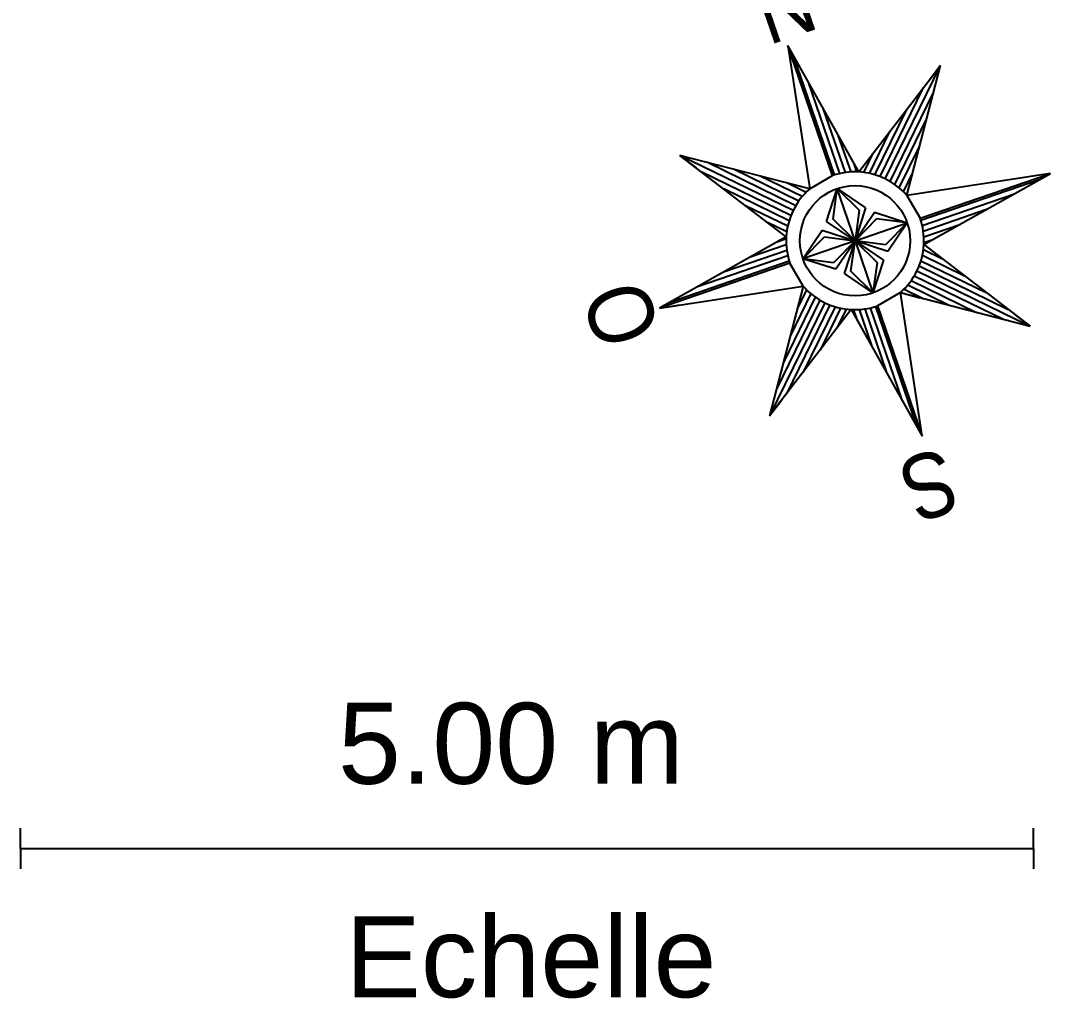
# Model space of a CAD drawing. Header units: millimetres. Extents: x 2331 to 2518, y 1657 to 1762.
# Drawn here: x 2444.82 to 2449.9, y 1676.65 to 1681.47 of the extents above; entities that cross this region are included whole.
import ezdxf

# ---------------------------------------------------------------- set-up
doc = ezdxf.new("R2010")
doc.units = ezdxf.units.MM
doc.linetypes.add('PTS_EXT', pattern=[999999, 0, -999999])
doc.layers.add('Texte', color=7, linetype='Continuous')
doc.styles.get("Standard").update_dxf_attribs({"font": 'arial.ttf'})

msp = doc.modelspace()

# ---------------------------------------------------------------- linework, layer by layer
at = {"linetype": 'PTS_EXT', "transparency": 33554636}
for p, q in [((2448.9572, 1680.726), (2448.6064, 1681.3509)), ((2448.6064, 1681.3509), (2448.7147, 1680.6425)), ((2449.3601, 1681.2509), (2448.9572, 1680.726)), ((2449.1945, 1680.6102), (2449.3601, 1681.2509)), ((2448.0741, 1680.8081), (2448.599, 1680.4052)), ((2448.7147, 1680.6425), (2448.0741, 1680.8081)), ((2449.9029, 1680.7186), (2449.1945, 1680.6102)), ((2449.278, 1680.3678), (2449.9029, 1680.7186)), ((2448.599, 1680.4052), (2447.974, 1680.0544)), ((2449.8028, 1679.9649), (2449.278, 1680.3678)), ((2447.974, 1680.0544), (2448.6825, 1680.1627)), ((2448.6825, 1680.1627), (2448.5169, 1679.5221)), ((2449.2706, 1679.422), (2449.1622, 1680.1304)), ((2449.1622, 1680.1304), (2449.8028, 1679.9649)), ((2448.5169, 1679.5221), (2448.9198, 1680.047)), ((2448.9198, 1680.047), (2449.2706, 1679.422))]:
    msp.add_line(p, q, dxfattribs=at)
at = {"linetype": 'Continuous', "transparency": 33554636}
for p, q in [((2448.9572, 1680.726), (2448.6064, 1681.3509)), ((2448.8278, 1680.7079), (2448.6064, 1681.3509)), ((2448.6064, 1681.3509), (2448.7147, 1680.6425)), ((2448.8278, 1680.7079), (2448.6064, 1681.3509)), ((2448.6064, 1681.3509), (2448.6064, 1681.3509)), ((2448.8375, 1680.7111), (2448.6343, 1681.3012)), ((2448.9572, 1680.726), (2449.3601, 1681.2509)), ((2449.0875, 1680.6921), (2449.3601, 1681.2509)), ((2449.1945, 1680.6102), (2449.3601, 1681.2509)), ((2448.8638, 1680.7182), (2448.7087, 1681.1686)), ((2449.0626, 1680.703), (2449.277, 1681.1427)), ((2449.1115, 1680.6792), (2449.326, 1681.1188)), ((2448.8909, 1680.7231), (2448.7831, 1681.036)), ((2449.0367, 1680.712), (2449.194, 1681.0345)), ((2449.1345, 1680.6643), (2449.2918, 1680.9869)), ((2448.9187, 1680.7259), (2448.8576, 1680.9034)), ((2449.0098, 1680.7189), (2449.111, 1680.9264)), ((2449.1565, 1680.6474), (2449.2577, 1680.8549)), ((2448.7147, 1680.6425), (2448.0741, 1680.8081)), ((2448.599, 1680.4052), (2448.0741, 1680.8081)), ((2448.6329, 1680.5355), (2448.0741, 1680.8081)), ((2448.9819, 1680.7237), (2449.028, 1680.8183)), ((2448.6458, 1680.5595), (2448.2061, 1680.7739)), ((2448.9473, 1680.7264), (2448.932, 1680.7708)), ((2448.6219, 1680.5106), (2448.1822, 1680.725)), ((2448.6607, 1680.5825), (2448.3381, 1680.7398)), ((2448.6776, 1680.6045), (2448.4701, 1680.7057)), ((2448.7147, 1680.6425), (2448.8278, 1680.7079)), ((2449.1775, 1680.6283), (2449.2236, 1680.7229)), ((2449.9029, 1680.7186), (2449.1945, 1680.6102)), ((2449.26, 1680.4972), (2449.9029, 1680.7186)), ((2449.26, 1680.4972), (2449.9029, 1680.7186)), ((2449.278, 1680.3678), (2449.9029, 1680.7186)), ((2449.9029, 1680.7186), (2449.9029, 1680.7186)), ((2448.6966, 1680.6255), (2448.6021, 1680.6716)), ((2449.2631, 1680.4875), (2449.8532, 1680.6907)), ((2448.613, 1680.4847), (2448.2904, 1680.642)), ((2448.7977, 1680.4819), (2448.8499, 1680.6437)), ((2448.8299, 1680.4929), (2448.8499, 1680.6437)), ((2448.9385, 1680.3865), (2448.8499, 1680.6437)), ((2448.8499, 1680.6437), (2448.9585, 1680.5372)), ((2448.8499, 1680.6437), (2448.9906, 1680.5483)), ((2449.1945, 1680.6102), (2449.26, 1680.4972)), ((2449.2702, 1680.4611), (2449.7206, 1680.6162)), ((2448.606, 1680.4578), (2448.3985, 1680.559)), ((2448.9906, 1680.5483), (2448.9385, 1680.3865)), ((2448.9585, 1680.5372), (2448.9385, 1680.3865)), ((2448.9385, 1680.3865), (2449.0339, 1680.5272)), ((2449.0449, 1680.495), (2448.9385, 1680.3865)), ((2449.0339, 1680.5272), (2449.1957, 1680.475)), ((2449.1957, 1680.475), (2449.0449, 1680.495)), ((2449.2751, 1680.4341), (2449.588, 1680.5418)), ((2448.6012, 1680.4299), (2448.5067, 1680.476)), ((2448.9385, 1680.3865), (2448.7977, 1680.4819)), ((2448.9385, 1680.3865), (2448.8299, 1680.4929)), ((2448.9385, 1680.3865), (2449.1957, 1680.475)), ((2449.1957, 1680.475), (2449.0892, 1680.3665)), ((2449.1957, 1680.475), (2449.1003, 1680.3343)), ((2449.2779, 1680.4063), (2449.4554, 1680.4674)), ((2448.599, 1680.4052), (2447.974, 1680.0544)), ((2448.5986, 1680.3953), (2448.5541, 1680.38)), ((2448.6813, 1680.2979), (2448.7767, 1680.4386)), ((2448.6813, 1680.2979), (2448.7877, 1680.4065)), ((2448.7767, 1680.4386), (2448.9385, 1680.3865)), ((2448.7877, 1680.4065), (2448.9385, 1680.3865)), ((2449.2784, 1680.3777), (2449.3228, 1680.393)), ((2448.599, 1680.3667), (2448.4215, 1680.3056)), ((2448.9385, 1680.3865), (2448.6813, 1680.2979)), ((2448.9385, 1680.3865), (2448.832, 1680.2779)), ((2448.9385, 1680.3865), (2448.8431, 1680.2458)), ((2448.8863, 1680.2247), (2448.9385, 1680.3865)), ((2448.9185, 1680.2357), (2448.9385, 1680.3865)), ((2449.0892, 1680.3665), (2448.9385, 1680.3865)), ((2448.9385, 1680.3865), (2448.9385, 1680.3865)), ((2448.9385, 1680.3865), (2448.9385, 1680.3865)), ((2448.9385, 1680.3865), (2448.9385, 1680.3865)), ((2448.9385, 1680.3865), (2449.027, 1680.1293)), ((2448.9385, 1680.3865), (2448.9385, 1680.3865)), ((2448.9385, 1680.3865), (2449.047, 1680.28)), ((2448.9385, 1680.3865), (2449.0792, 1680.2911)), ((2449.1003, 1680.3343), (2448.9385, 1680.3865)), ((2449.2757, 1680.3431), (2449.3703, 1680.2969)), ((2449.278, 1680.3678), (2449.8028, 1679.9649)), ((2448.6068, 1680.3118), (2448.1563, 1680.1567)), ((2448.6018, 1680.3389), (2448.2889, 1680.2311)), ((2448.832, 1680.2779), (2448.6813, 1680.2979)), ((2448.8431, 1680.2458), (2448.6813, 1680.2979)), ((2449.0792, 1680.2911), (2449.027, 1680.1293)), ((2449.2709, 1680.3151), (2449.4784, 1680.2139)), ((2448.617, 1680.2758), (2447.974, 1680.0544)), ((2448.617, 1680.2758), (2447.974, 1680.0544)), ((2448.6138, 1680.2855), (2448.0237, 1680.0823)), ((2448.6825, 1680.1627), (2448.617, 1680.2758)), ((2449.047, 1680.28), (2449.027, 1680.1293)), ((2449.255, 1680.2623), (2449.6947, 1680.0479)), ((2449.264, 1680.2882), (2449.5866, 1680.1309)), ((2449.027, 1680.1293), (2448.8863, 1680.2247)), ((2449.027, 1680.1293), (2448.9185, 1680.2357)), ((2449.2163, 1680.1904), (2449.5389, 1680.0331)), ((2449.2312, 1680.2135), (2449.6709, 1679.999)), ((2449.2441, 1680.2374), (2449.8028, 1679.9649)), ((2447.974, 1680.0544), (2448.6825, 1680.1627)), ((2448.6825, 1680.1627), (2448.5169, 1679.5221)), ((2448.6995, 1680.1446), (2448.6533, 1680.05)), ((2449.1803, 1680.1475), (2449.2749, 1680.1013)), ((2449.1994, 1680.1684), (2449.4069, 1680.0672)), ((2448.7655, 1680.0938), (2448.551, 1679.6541)), ((2448.7424, 1680.1086), (2448.5851, 1679.7861)), ((2448.7204, 1680.1256), (2448.6192, 1679.9181)), ((2449.1622, 1680.1304), (2449.0492, 1680.065)), ((2449.2706, 1679.422), (2449.1622, 1680.1304)), ((2449.1622, 1680.1304), (2449.8028, 1679.9649)), ((2447.974, 1680.0544), (2447.974, 1680.0544)), ((2448.7894, 1680.0809), (2448.5169, 1679.5221)), ((2448.9198, 1680.047), (2448.5169, 1679.5221)), ((2448.8143, 1680.0699), (2448.5999, 1679.6302)), ((2448.8402, 1680.061), (2448.6829, 1679.7384)), ((2448.8671, 1680.054), (2448.7659, 1679.8465)), ((2448.895, 1680.0492), (2448.8489, 1679.9546)), ((2448.9198, 1680.047), (2449.2706, 1679.422)), ((2448.9297, 1680.0466), (2448.945, 1680.0021)), ((2448.9583, 1680.047), (2449.0194, 1679.8695)), ((2448.9861, 1680.0498), (2449.0938, 1679.7369)), ((2449.0131, 1680.0547), (2449.1682, 1679.6043)), ((2449.0395, 1680.0618), (2449.2427, 1679.4717)), ((2449.0492, 1680.065), (2449.2706, 1679.422)), ((2449.0492, 1680.065), (2449.2706, 1679.422)), ((2449.2706, 1679.422), (2449.2706, 1679.422))]:
    msp.add_line(p, q, dxfattribs=at)
at = {"transparency": 33554636}
for p, q in [((2444.8192, 1677.3871), (2444.8192, 1677.4871)), ((2449.8192, 1677.3871), (2449.8192, 1677.4871)), ((2444.8192, 1677.3871), (2449.8192, 1677.3871)), ((2444.8192, 1677.3871), (2444.8192, 1677.2871)), ((2449.8192, 1677.3871), (2449.8192, 1677.2871))]:
    msp.add_line(p, q, dxfattribs=at)
at = {"linetype": 'Continuous', "transparency": 33554636}
msp.add_circle((2448.9385, 1680.3865), 0.272, dxfattribs=at)
for start, end in [(86.8485, 109), (41.1515, 86.8486), (131.151, 176.849), (356.849, 19), (176.849, 199), (311.151, 356.849), (221.151, 266.849), (266.849, 289)]:
    msp.add_arc((2448.9385, 1680.3865), 0.34, start, end, dxfattribs=at)

# ---------------------------------------------------------------- texts
at = {"linetype": 'Continuous', "transparency": 33554636, "width": 0.85}
for s, rotation, p in [('N', 19, (2448.5118, 1681.3501)), ('O', 109, (2447.9832, 1679.9355)), ('S', 199, (2449.3736, 1679.3729))]:
    msp.add_text(s, height=0.32, rotation=rotation, dxfattribs=at).set_placement(p)
at = {"layer": 'Texte', "transparency": 33554636, "char_height": 0.4, "attachment_point": 1}
for s, insert in [('5.00 m', (2446.3858, 1678.1062)), ('Echelle', (2446.4218, 1677.0527))]:
    msp.add_mtext_dynamic_manual_height_columns(s, width=2.510123, gutter_width=12.5, heights=[0.5298], dxfattribs=dict(at, insert=insert))

doc.saveas('drawing.dxf')
